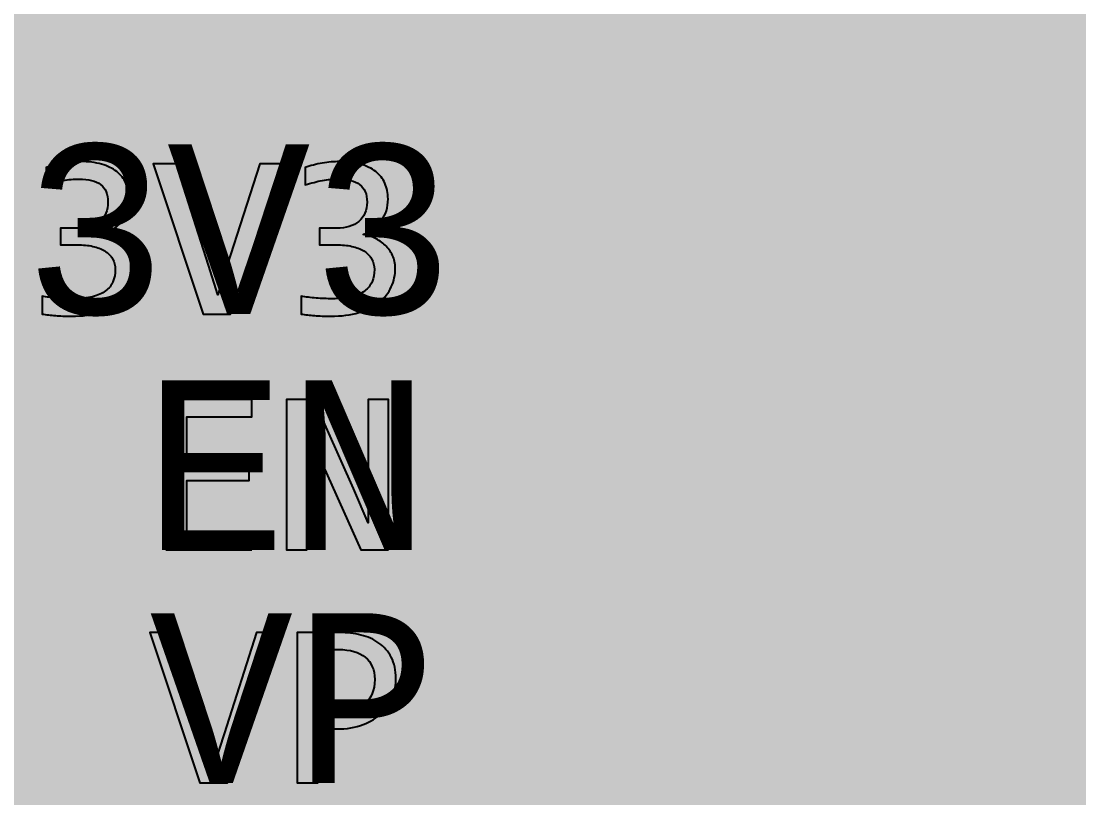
# Model space of a CAD drawing. Extents: x -322 to -166, y -2 to 94.
# Drawn here: x -314.72 to -303.18, y 41.66 to 50.13 of the extents above; entities that cross this region are included whole.
import ezdxf

# ---------------------------------------------------------------- set-up
doc = ezdxf.new("R2010")
doc.units = 0
doc.header["$MEASUREMENT"] = 0
doc.layers.add('MASK', color=7, linetype='CONTINUOUS')
doc.styles.add('0', font='consola.ttf', dxfattribs={"height": 1})

msp = doc.modelspace()

# ---------------------------------------------------------------- hatches: boundary and pattern name
at = {"layer": 'MASK'}
h = msp.add_hatch(color=18, dxfattribs=at)
edge = h.paths.add_edge_path()
edge.add_spline(control_points=[(-279.9318, -1.4633), (-279.9318, -1.4633), (-250.5297, -1.4633), (-250.5297, -1.4633), (-249.7335, -1.4628), (-248.9702, -1.146), (-248.4076, -0.5827), (-247.845, -0.0194), (-247.5292, 0.7405), (-247.5297, 1.5367), (-247.5297, 1.5367), (-247.5297, 90.5367), (-247.5297, 90.5367), (-247.5302, 91.3329), (-247.847, 92.0962), (-248.4103, 92.6588), (-248.9736, 93.2214), (-249.7335, 93.5372), (-250.5297, 93.5367), (-250.5297, 93.5367), (-318.7297, 93.5367), (-318.7297, 93.5367), (-319.5259, 93.5362), (-320.2892, 93.2194), (-320.8518, 92.6561), (-321.4144, 92.0928), (-321.7302, 91.3329), (-321.7297, 90.5367), (-321.7297, 90.5367), (-321.7297, 1.5367), (-321.7297, 1.5367), (-321.7292, 0.7405), (-321.4124, -0.0228), (-320.8491, -0.5854), (-320.2858, -1.148), (-319.5259, -1.4638), (-318.7297, -1.4633), (-318.7297, -1.4633), (-279.9318, -1.4633), (-279.9318, -1.4633)], knot_values=[0, 0, 0, 0, 0.0769231, 0.0769231, 0.0769231, 0.1538462, 0.1538462, 0.1538462, 0.2307692, 0.2307692, 0.2307692, 0.3076923, 0.3076923, 0.3076923, 0.3846154, 0.3846154, 0.3846154, 0.4615385, 0.4615385, 0.4615385, 0.5384615, 0.5384615, 0.5384615, 0.6153846, 0.6153846, 0.6153846, 0.6923077, 0.6923077, 0.6923077, 0.7692308, 0.7692308, 0.7692308, 0.8461538, 0.8461538, 0.8461538, 0.9230769, 0.9230769, 0.9230769, 1, 1, 1, 1], degree=3, periodic=1)
h = msp.add_hatch(color=18, dxfattribs=at)
edge = h.paths.add_edge_path()
edge.add_spline(control_points=[(-313.4607, 47.4313), (-313.4607, 47.3594), (-313.4752, 47.2917), (-313.5048, 47.2288), (-313.5339, 47.1654), (-313.5776, 47.1102), (-313.6363, 47.0626), (-313.6949, 47.0155), (-313.7686, 46.9783), (-313.8572, 46.9509), (-313.9459, 46.9239), (-314.0491, 46.9102), (-314.1673, 46.9102), (-314.2324, 46.9102), (-314.291, 46.9123), (-314.3428, 46.9166), (-314.3947, 46.9209), (-314.4431, 46.9264), (-314.4884, 46.9333), (-314.4884, 46.9333), (-314.4884, 47.1286), (-314.4884, 47.1286), (-314.4366, 47.1196), (-314.3818, 47.1127), (-314.324, 47.1076), (-314.2666, 47.1029), (-314.2075, 47.1003), (-314.1471, 47.1003), (-314.0654, 47.1003), (-313.9951, 47.1076), (-313.9373, 47.1222), (-313.8791, 47.1367), (-313.8315, 47.1581), (-313.7947, 47.1855), (-313.7579, 47.2134), (-313.7313, 47.2468), (-313.7146, 47.2862), (-313.6979, 47.3251), (-313.6894, 47.3697), (-313.6894, 47.4189), (-313.6894, 47.4643), (-313.6992, 47.5033), (-313.7193, 47.5367), (-313.7395, 47.5705), (-313.7677, 47.5983), (-313.8041, 47.621), (-313.8405, 47.6437), (-313.8842, 47.6604), (-313.9347, 47.6716), (-313.9853, 47.6831), (-314.0409, 47.6887), (-314.1009, 47.6887), (-314.1009, 47.6887), (-314.288, 47.6887), (-314.288, 47.6887), (-314.288, 47.6887), (-314.288, 47.8686), (-314.288, 47.8686), (-314.288, 47.8686), (-314.0983, 47.8686), (-314.0983, 47.8686), (-314.0487, 47.8686), (-314.0037, 47.875), (-313.963, 47.8878), (-313.9223, 47.9011), (-313.8876, 47.9195), (-313.8589, 47.9435), (-313.8298, 47.9679), (-313.8076, 47.9979), (-313.7921, 48.033), (-313.7767, 48.0685), (-313.769, 48.1088), (-313.769, 48.1538), (-313.769, 48.2416), (-313.796, 48.3054), (-313.8495, 48.3456), (-313.9031, 48.3854), (-313.9818, 48.4056), (-314.0855, 48.4056), (-314.1407, 48.4056), (-314.1977, 48.4004), (-314.2563, 48.3897), (-314.315, 48.379), (-314.378, 48.3627), (-314.4448, 48.3413), (-314.4448, 48.3413), (-314.4448, 48.5315), (-314.4448, 48.5315), (-314.4165, 48.5417), (-314.3861, 48.5507), (-314.354, 48.5584), (-314.3214, 48.5666), (-314.2893, 48.5734), (-314.2572, 48.5786), (-314.2251, 48.5841), (-314.193, 48.5884), (-314.1613, 48.5914), (-314.1296, 48.5944), (-314.0988, 48.5957), (-314.0696, 48.5957), (-313.9827, 48.5957), (-313.9061, 48.5863), (-313.8401, 48.5674), (-313.7742, 48.5486), (-313.7189, 48.5216), (-313.6744, 48.4865), (-313.6303, 48.4514), (-313.5969, 48.409), (-313.5742, 48.3589), (-313.5515, 48.3084), (-313.5403, 48.2523), (-313.5403, 48.1893), (-313.5403, 48.096), (-313.5643, 48.0172), (-313.6123, 47.9538), (-313.6607, 47.89), (-313.7262, 47.8394), (-313.8101, 47.8018), (-313.7673, 47.7953), (-313.7253, 47.7816), (-313.6838, 47.7619), (-313.6423, 47.7418), (-313.605, 47.7157), (-313.572, 47.6844), (-313.5386, 47.6532), (-313.5121, 47.6159), (-313.4915, 47.5735), (-313.471, 47.5307), (-313.4607, 47.4832), (-313.4607, 47.4313)], knot_values=[0, 0, 0, 0, 0.0232558, 0.0232558, 0.0232558, 0.0465116, 0.0465116, 0.0465116, 0.0697674, 0.0697674, 0.0697674, 0.0930233, 0.0930233, 0.0930233, 0.1162791, 0.1162791, 0.1162791, 0.1395349, 0.1395349, 0.1395349, 0.1627907, 0.1627907, 0.1627907, 0.1860465, 0.1860465, 0.1860465, 0.2093023, 0.2093023, 0.2093023, 0.2325581, 0.2325581, 0.2325581, 0.255814, 0.255814, 0.255814, 0.2790698, 0.2790698, 0.2790698, 0.3023256, 0.3023256, 0.3023256, 0.3255814, 0.3255814, 0.3255814, 0.3488372, 0.3488372, 0.3488372, 0.372093, 0.372093, 0.372093, 0.3953488, 0.3953488, 0.3953488, 0.4186047, 0.4186047, 0.4186047, 0.4418605, 0.4418605, 0.4418605, 0.4651163, 0.4651163, 0.4651163, 0.4883721, 0.4883721, 0.4883721, 0.5116279, 0.5116279, 0.5116279, 0.5348837, 0.5348837, 0.5348837, 0.5581395, 0.5581395, 0.5581395, 0.5813953, 0.5813953, 0.5813953, 0.6046512, 0.6046512, 0.6046512, 0.627907, 0.627907, 0.627907, 0.6511628, 0.6511628, 0.6511628, 0.6744186, 0.6744186, 0.6744186, 0.6976744, 0.6976744, 0.6976744, 0.7209302, 0.7209302, 0.7209302, 0.744186, 0.744186, 0.744186, 0.7674419, 0.7674419, 0.7674419, 0.7906977, 0.7906977, 0.7906977, 0.8139535, 0.8139535, 0.8139535, 0.8372093, 0.8372093, 0.8372093, 0.8604651, 0.8604651, 0.8604651, 0.8837209, 0.8837209, 0.8837209, 0.9069767, 0.9069767, 0.9069767, 0.9302326, 0.9302326, 0.9302326, 0.9534884, 0.9534884, 0.9534884, 0.9767442, 0.9767442, 0.9767442, 1, 1, 1, 1], degree=3, periodic=1)
h = msp.add_hatch(color=18, dxfattribs=at)
edge = h.paths.add_edge_path()
edge.add_spline(control_points=[(-311.8746, 48.5726), (-311.8746, 48.5726), (-312.4317, 46.9333), (-312.4317, 46.9333), (-312.4317, 46.9333), (-312.7327, 46.9333), (-312.7327, 46.9333), (-312.7327, 46.9333), (-313.2774, 48.5726), (-313.2774, 48.5726), (-313.2774, 48.5726), (-313.0252, 48.5726), (-313.0252, 48.5726), (-313.0252, 48.5726), (-312.6711, 47.4677), (-312.6711, 47.4677), (-312.6711, 47.4677), (-312.5709, 47.144), (-312.5709, 47.144), (-312.5709, 47.144), (-312.4681, 47.4677), (-312.4681, 47.4677), (-312.4681, 47.4677), (-312.1131, 48.5726), (-312.1131, 48.5726), (-312.1131, 48.5726), (-311.8746, 48.5726), (-311.8746, 48.5726)], knot_values=[0, 0, 0, 0, 0.1111111, 0.1111111, 0.1111111, 0.2222222, 0.2222222, 0.2222222, 0.3333333, 0.3333333, 0.3333333, 0.4444444, 0.4444444, 0.4444444, 0.5555556, 0.5555556, 0.5555556, 0.6666667, 0.6666667, 0.6666667, 0.7777778, 0.7777778, 0.7777778, 0.8888889, 0.8888889, 0.8888889, 1, 1, 1, 1], degree=3, periodic=1)
h = msp.add_hatch(color=18, dxfattribs=at)
edge = h.paths.add_edge_path()
edge.add_spline(control_points=[(-310.6353, 47.4313), (-310.6353, 47.3594), (-310.6498, 47.2917), (-310.6794, 47.2288), (-310.7085, 47.1654), (-310.7522, 47.1102), (-310.8109, 47.0626), (-310.8695, 47.0155), (-310.9432, 46.9783), (-311.0318, 46.9509), (-311.1205, 46.9239), (-311.2237, 46.9102), (-311.3419, 46.9102), (-311.407, 46.9102), (-311.4656, 46.9123), (-311.5174, 46.9166), (-311.5693, 46.9209), (-311.6177, 46.9264), (-311.663, 46.9333), (-311.663, 46.9333), (-311.663, 47.1286), (-311.663, 47.1286), (-311.6112, 47.1196), (-311.5564, 47.1127), (-311.4986, 47.1076), (-311.4412, 47.1029), (-311.3821, 47.1003), (-311.3217, 47.1003), (-311.24, 47.1003), (-311.1697, 47.1076), (-311.1119, 47.1222), (-311.0537, 47.1367), (-311.0061, 47.1581), (-310.9693, 47.1855), (-310.9325, 47.2134), (-310.9059, 47.2468), (-310.8892, 47.2862), (-310.8725, 47.3251), (-310.864, 47.3697), (-310.864, 47.4189), (-310.864, 47.4643), (-310.8738, 47.5033), (-310.8939, 47.5367), (-310.9141, 47.5705), (-310.9423, 47.5983), (-310.9787, 47.621), (-311.0151, 47.6437), (-311.0588, 47.6604), (-311.1093, 47.6716), (-311.1599, 47.6831), (-311.2155, 47.6887), (-311.2755, 47.6887), (-311.2755, 47.6887), (-311.4626, 47.6887), (-311.4626, 47.6887), (-311.4626, 47.6887), (-311.4626, 47.8686), (-311.4626, 47.8686), (-311.4626, 47.8686), (-311.2729, 47.8686), (-311.2729, 47.8686), (-311.2233, 47.8686), (-311.1783, 47.875), (-311.1376, 47.8878), (-311.0969, 47.9011), (-311.0622, 47.9195), (-311.0335, 47.9435), (-311.0044, 47.9679), (-310.9822, 47.9979), (-310.9667, 48.033), (-310.9513, 48.0685), (-310.9436, 48.1088), (-310.9436, 48.1538), (-310.9436, 48.2416), (-310.9706, 48.3054), (-311.0241, 48.3456), (-311.0777, 48.3854), (-311.1564, 48.4056), (-311.2601, 48.4056), (-311.3153, 48.4056), (-311.3723, 48.4004), (-311.4309, 48.3897), (-311.4896, 48.379), (-311.5526, 48.3627), (-311.6194, 48.3413), (-311.6194, 48.3413), (-311.6194, 48.5315), (-311.6194, 48.5315), (-311.5911, 48.5417), (-311.5607, 48.5507), (-311.5286, 48.5584), (-311.496, 48.5666), (-311.4639, 48.5734), (-311.4318, 48.5786), (-311.3997, 48.5841), (-311.3676, 48.5884), (-311.3359, 48.5914), (-311.3042, 48.5944), (-311.2734, 48.5957), (-311.2442, 48.5957), (-311.1573, 48.5957), (-311.0807, 48.5863), (-311.0147, 48.5674), (-310.9488, 48.5486), (-310.8935, 48.5216), (-310.849, 48.4865), (-310.8049, 48.4514), (-310.7715, 48.409), (-310.7488, 48.3589), (-310.7261, 48.3084), (-310.7149, 48.2523), (-310.7149, 48.1893), (-310.7149, 48.096), (-310.7389, 48.0172), (-310.7869, 47.9538), (-310.8353, 47.89), (-310.9008, 47.8394), (-310.9847, 47.8018), (-310.9419, 47.7953), (-310.8999, 47.7816), (-310.8584, 47.7619), (-310.8169, 47.7418), (-310.7796, 47.7157), (-310.7466, 47.6844), (-310.7132, 47.6532), (-310.6867, 47.6159), (-310.6661, 47.5735), (-310.6456, 47.5307), (-310.6353, 47.4832), (-310.6353, 47.4313)], knot_values=[0, 0, 0, 0, 0.0232558, 0.0232558, 0.0232558, 0.0465116, 0.0465116, 0.0465116, 0.0697674, 0.0697674, 0.0697674, 0.0930233, 0.0930233, 0.0930233, 0.1162791, 0.1162791, 0.1162791, 0.1395349, 0.1395349, 0.1395349, 0.1627907, 0.1627907, 0.1627907, 0.1860465, 0.1860465, 0.1860465, 0.2093023, 0.2093023, 0.2093023, 0.2325581, 0.2325581, 0.2325581, 0.255814, 0.255814, 0.255814, 0.2790698, 0.2790698, 0.2790698, 0.3023256, 0.3023256, 0.3023256, 0.3255814, 0.3255814, 0.3255814, 0.3488372, 0.3488372, 0.3488372, 0.372093, 0.372093, 0.372093, 0.3953488, 0.3953488, 0.3953488, 0.4186047, 0.4186047, 0.4186047, 0.4418605, 0.4418605, 0.4418605, 0.4651163, 0.4651163, 0.4651163, 0.4883721, 0.4883721, 0.4883721, 0.5116279, 0.5116279, 0.5116279, 0.5348837, 0.5348837, 0.5348837, 0.5581395, 0.5581395, 0.5581395, 0.5813953, 0.5813953, 0.5813953, 0.6046512, 0.6046512, 0.6046512, 0.627907, 0.627907, 0.627907, 0.6511628, 0.6511628, 0.6511628, 0.6744186, 0.6744186, 0.6744186, 0.6976744, 0.6976744, 0.6976744, 0.7209302, 0.7209302, 0.7209302, 0.744186, 0.744186, 0.744186, 0.7674419, 0.7674419, 0.7674419, 0.7906977, 0.7906977, 0.7906977, 0.8139535, 0.8139535, 0.8139535, 0.8372093, 0.8372093, 0.8372093, 0.8604651, 0.8604651, 0.8604651, 0.8837209, 0.8837209, 0.8837209, 0.9069767, 0.9069767, 0.9069767, 0.9302326, 0.9302326, 0.9302326, 0.9534884, 0.9534884, 0.9534884, 0.9767442, 0.9767442, 0.9767442, 1, 1, 1, 1], degree=3, periodic=1)
h = msp.add_hatch(color=18, dxfattribs=at)
edge = h.paths.add_edge_path()
edge.add_spline(control_points=[(-312.2011, 44.3618), (-312.2011, 44.3618), (-313.1338, 44.3618), (-313.1338, 44.3618), (-313.1338, 44.3618), (-313.1338, 46.0011), (-313.1338, 46.0011), (-313.1338, 46.0011), (-312.2011, 46.0011), (-312.2011, 46.0011), (-312.2011, 46.0011), (-312.2011, 45.8135), (-312.2011, 45.8135), (-312.2011, 45.8135), (-312.9103, 45.8135), (-312.9103, 45.8135), (-312.9103, 45.8135), (-312.9103, 45.3048), (-312.9103, 45.3048), (-312.9103, 45.3048), (-312.2285, 45.3048), (-312.2285, 45.3048), (-312.2285, 45.3048), (-312.2285, 45.1172), (-312.2285, 45.1172), (-312.2285, 45.1172), (-312.9103, 45.1172), (-312.9103, 45.1172), (-312.9103, 45.1172), (-312.9103, 44.5519), (-312.9103, 44.5519), (-312.9103, 44.5519), (-312.2011, 44.5519), (-312.2011, 44.5519), (-312.2011, 44.5519), (-312.2011, 44.3618), (-312.2011, 44.3618)], knot_values=[0, 0, 0, 0, 0.0833333, 0.0833333, 0.0833333, 0.1666667, 0.1666667, 0.1666667, 0.25, 0.25, 0.25, 0.3333333, 0.3333333, 0.3333333, 0.4166667, 0.4166667, 0.4166667, 0.5, 0.5, 0.5, 0.5833333, 0.5833333, 0.5833333, 0.6666667, 0.6666667, 0.6666667, 0.75, 0.75, 0.75, 0.8333333, 0.8333333, 0.8333333, 0.9166667, 0.9166667, 0.9166667, 1, 1, 1, 1], degree=3, periodic=1)
h = msp.add_hatch(color=18, dxfattribs=at)
edge = h.paths.add_edge_path()
edge.add_spline(control_points=[(-310.7088, 44.3618), (-310.7088, 44.3618), (-311.0115, 44.3618), (-311.0115, 44.3618), (-311.0115, 44.3618), (-311.4684, 45.3844), (-311.4684, 45.3844), (-311.4684, 45.3844), (-311.6003, 45.7133), (-311.6003, 45.7133), (-311.6003, 45.7133), (-311.6003, 44.8864), (-311.6003, 44.8864), (-311.6003, 44.8864), (-311.6003, 44.3618), (-311.6003, 44.3618), (-311.6003, 44.3618), (-311.8239, 44.3618), (-311.8239, 44.3618), (-311.8239, 44.3618), (-311.8239, 46.0011), (-311.8239, 46.0011), (-311.8239, 46.0011), (-311.525, 46.0011), (-311.525, 46.0011), (-311.525, 46.0011), (-311.0895, 45.0324), (-311.0895, 45.0324), (-311.0895, 45.0324), (-310.9323, 44.6573), (-310.9323, 44.6573), (-310.9323, 44.6573), (-310.9323, 45.5356), (-310.9323, 45.5356), (-310.9323, 45.5356), (-310.9323, 46.0011), (-310.9323, 46.0011), (-310.9323, 46.0011), (-310.7088, 46.0011), (-310.7088, 46.0011), (-310.7088, 46.0011), (-310.7088, 44.3618), (-310.7088, 44.3618)], knot_values=[0, 0, 0, 0, 0.0714286, 0.0714286, 0.0714286, 0.1428571, 0.1428571, 0.1428571, 0.2142857, 0.2142857, 0.2142857, 0.2857143, 0.2857143, 0.2857143, 0.3571429, 0.3571429, 0.3571429, 0.4285714, 0.4285714, 0.4285714, 0.5, 0.5, 0.5, 0.5714286, 0.5714286, 0.5714286, 0.6428571, 0.6428571, 0.6428571, 0.7142857, 0.7142857, 0.7142857, 0.7857143, 0.7857143, 0.7857143, 0.8571429, 0.8571429, 0.8571429, 0.9285714, 0.9285714, 0.9285714, 1, 1, 1, 1], degree=3, periodic=1)
h = msp.add_hatch(color=18, dxfattribs=at)
edge = h.paths.add_edge_path()
edge.add_spline(control_points=[(-311.9094, 43.4611), (-311.9094, 43.4611), (-312.4665, 41.8218), (-312.4665, 41.8218), (-312.4665, 41.8218), (-312.7675, 41.8218), (-312.7675, 41.8218), (-312.7675, 41.8218), (-313.3122, 43.4611), (-313.3122, 43.4611), (-313.3122, 43.4611), (-313.06, 43.4611), (-313.06, 43.4611), (-313.06, 43.4611), (-312.7059, 42.3562), (-312.7059, 42.3562), (-312.7059, 42.3562), (-312.6057, 42.0325), (-312.6057, 42.0325), (-312.6057, 42.0325), (-312.5029, 42.3562), (-312.5029, 42.3562), (-312.5029, 42.3562), (-312.1479, 43.4611), (-312.1479, 43.4611), (-312.1479, 43.4611), (-311.9094, 43.4611), (-311.9094, 43.4611)], knot_values=[0, 0, 0, 0, 0.1111111, 0.1111111, 0.1111111, 0.2222222, 0.2222222, 0.2222222, 0.3333333, 0.3333333, 0.3333333, 0.4444444, 0.4444444, 0.4444444, 0.5555556, 0.5555556, 0.5555556, 0.6666667, 0.6666667, 0.6666667, 0.7777778, 0.7777778, 0.7777778, 0.8888889, 0.8888889, 0.8888889, 1, 1, 1, 1], degree=3, periodic=1)
h = msp.add_hatch(color=18, dxfattribs=at)
edge = h.paths.add_edge_path()
edge.add_spline(control_points=[(-310.629, 42.9596), (-310.629, 42.8924), (-310.6414, 42.8264), (-310.6667, 42.7605), (-310.6915, 42.695), (-310.7305, 42.6363), (-310.7831, 42.5845), (-310.8358, 42.5327), (-310.9035, 42.4907), (-310.9853, 42.4586), (-311.0671, 42.4265), (-311.1651, 42.4102), (-311.2786, 42.4102), (-311.2786, 42.4102), (-311.482, 42.4102), (-311.482, 42.4102), (-311.482, 42.4102), (-311.482, 41.8218), (-311.482, 41.8218), (-311.482, 41.8218), (-311.7056, 41.8218), (-311.7056, 41.8218), (-311.7056, 41.8218), (-311.7056, 43.4611), (-311.7056, 43.4611), (-311.7056, 43.4611), (-311.2439, 43.4611), (-311.2439, 43.4611), (-311.1626, 43.4611), (-311.085, 43.4521), (-311.0105, 43.4341), (-310.936, 43.4161), (-310.8705, 43.387), (-310.814, 43.3472), (-310.7574, 43.3069), (-310.7125, 43.2551), (-310.6791, 43.1913), (-310.6457, 43.1279), (-310.629, 43.0504), (-310.629, 42.9596)], knot_values=[0, 0, 0, 0, 0.0769231, 0.0769231, 0.0769231, 0.1538462, 0.1538462, 0.1538462, 0.2307692, 0.2307692, 0.2307692, 0.3076923, 0.3076923, 0.3076923, 0.3846154, 0.3846154, 0.3846154, 0.4615385, 0.4615385, 0.4615385, 0.5384615, 0.5384615, 0.5384615, 0.6153846, 0.6153846, 0.6153846, 0.6923077, 0.6923077, 0.6923077, 0.7692308, 0.7692308, 0.7692308, 0.8461538, 0.8461538, 0.8461538, 0.9230769, 0.9230769, 0.9230769, 1, 1, 1, 1], degree=3, periodic=1)
h = msp.add_hatch(color=18, dxfattribs=at)
edge = h.paths.add_edge_path()
edge.add_spline(control_points=[(-310.8602, 42.9493), (-310.8602, 43.0551), (-310.8949, 43.136), (-310.9639, 43.1921), (-311.0328, 43.2482), (-311.1296, 43.2761), (-311.2533, 43.2761), (-311.2533, 43.2761), (-311.482, 43.2761), (-311.482, 43.2761), (-311.482, 43.2761), (-311.482, 42.6003), (-311.482, 42.6003), (-311.482, 42.6003), (-311.2735, 42.6003), (-311.2735, 42.6003), (-311.1411, 42.6003), (-311.0392, 42.629), (-310.9677, 42.6868), (-310.8962, 42.7446), (-310.8602, 42.8324), (-310.8602, 42.9493)], knot_values=[0, 0, 0, 0, 0.1428571, 0.1428571, 0.1428571, 0.2857143, 0.2857143, 0.2857143, 0.4285714, 0.4285714, 0.4285714, 0.5714286, 0.5714286, 0.5714286, 0.7142857, 0.7142857, 0.7142857, 0.8571429, 0.8571429, 0.8571429, 1, 1, 1, 1], degree=3, periodic=1)

# ---------------------------------------------------------------- linework, layer by layer
for points, knots in [([(-279.9318, -1.4633), (-279.9318, -1.4633), (-250.5297, -1.4633), (-250.5297, -1.4633), (-249.7335, -1.4628), (-248.9702, -1.146), (-248.4076, -0.5827), (-247.845, -0.0194), (-247.5292, 0.7405), (-247.5297, 1.5367), (-247.5297, 1.5367), (-247.5297, 90.5367), (-247.5297, 90.5367), (-247.5302, 91.3329), (-247.847, 92.0962), (-248.4103, 92.6588), (-248.9736, 93.2214), (-249.7335, 93.5372), (-250.5297, 93.5367), (-250.5297, 93.5367), (-318.7297, 93.5367), (-318.7297, 93.5367), (-319.5259, 93.5362), (-320.2892, 93.2194), (-320.8518, 92.6561), (-321.4144, 92.0928), (-321.7302, 91.3329), (-321.7297, 90.5367), (-321.7297, 90.5367), (-321.7297, 1.5367), (-321.7297, 1.5367), (-321.7292, 0.7405), (-321.4124, -0.0228), (-320.8491, -0.5854), (-320.2858, -1.148), (-319.5259, -1.4638), (-318.7297, -1.4633), (-318.7297, -1.4633), (-279.9318, -1.4633), (-279.9318, -1.4633)], [0, 0, 0, 0, 0.0769231, 0.0769231, 0.0769231, 0.1538462, 0.1538462, 0.1538462, 0.2307692, 0.2307692, 0.2307692, 0.3076923, 0.3076923, 0.3076923, 0.3846154, 0.3846154, 0.3846154, 0.4615385, 0.4615385, 0.4615385, 0.5384615, 0.5384615, 0.5384615, 0.6153846, 0.6153846, 0.6153846, 0.6923077, 0.6923077, 0.6923077, 0.7692308, 0.7692308, 0.7692308, 0.8461538, 0.8461538, 0.8461538, 0.9230769, 0.9230769, 0.9230769, 1, 1, 1, 1]), ([(-313.4607, 47.4313), (-313.4607, 47.3594), (-313.4752, 47.2917), (-313.5048, 47.2288), (-313.5339, 47.1654), (-313.5776, 47.1102), (-313.6363, 47.0626), (-313.6949, 47.0155), (-313.7686, 46.9783), (-313.8572, 46.9509), (-313.9459, 46.9239), (-314.0491, 46.9102), (-314.1673, 46.9102), (-314.2324, 46.9102), (-314.291, 46.9123), (-314.3428, 46.9166), (-314.3947, 46.9209), (-314.4431, 46.9264), (-314.4884, 46.9333), (-314.4884, 46.9333), (-314.4884, 47.1286), (-314.4884, 47.1286), (-314.4366, 47.1196), (-314.3818, 47.1127), (-314.324, 47.1076), (-314.2666, 47.1029), (-314.2075, 47.1003), (-314.1471, 47.1003), (-314.0654, 47.1003), (-313.9951, 47.1076), (-313.9373, 47.1222), (-313.8791, 47.1367), (-313.8315, 47.1581), (-313.7947, 47.1855), (-313.7579, 47.2134), (-313.7313, 47.2468), (-313.7146, 47.2862), (-313.6979, 47.3251), (-313.6894, 47.3697), (-313.6894, 47.4189), (-313.6894, 47.4643), (-313.6992, 47.5033), (-313.7193, 47.5367), (-313.7395, 47.5705), (-313.7677, 47.5983), (-313.8041, 47.621), (-313.8405, 47.6437), (-313.8842, 47.6604), (-313.9347, 47.6716), (-313.9853, 47.6831), (-314.0409, 47.6887), (-314.1009, 47.6887), (-314.1009, 47.6887), (-314.288, 47.6887), (-314.288, 47.6887), (-314.288, 47.6887), (-314.288, 47.8686), (-314.288, 47.8686), (-314.288, 47.8686), (-314.0983, 47.8686), (-314.0983, 47.8686), (-314.0487, 47.8686), (-314.0037, 47.875), (-313.963, 47.8878), (-313.9223, 47.9011), (-313.8876, 47.9195), (-313.8589, 47.9435), (-313.8298, 47.9679), (-313.8076, 47.9979), (-313.7921, 48.033), (-313.7767, 48.0685), (-313.769, 48.1088), (-313.769, 48.1538), (-313.769, 48.2416), (-313.796, 48.3054), (-313.8495, 48.3456), (-313.9031, 48.3854), (-313.9818, 48.4056), (-314.0855, 48.4056), (-314.1407, 48.4056), (-314.1977, 48.4004), (-314.2563, 48.3897), (-314.315, 48.379), (-314.378, 48.3627), (-314.4448, 48.3413), (-314.4448, 48.3413), (-314.4448, 48.5315), (-314.4448, 48.5315), (-314.4165, 48.5417), (-314.3861, 48.5507), (-314.354, 48.5584), (-314.3214, 48.5666), (-314.2893, 48.5734), (-314.2572, 48.5786), (-314.2251, 48.5841), (-314.193, 48.5884), (-314.1613, 48.5914), (-314.1296, 48.5944), (-314.0988, 48.5957), (-314.0696, 48.5957), (-313.9827, 48.5957), (-313.9061, 48.5863), (-313.8401, 48.5674), (-313.7742, 48.5486), (-313.7189, 48.5216), (-313.6744, 48.4865), (-313.6303, 48.4514), (-313.5969, 48.409), (-313.5742, 48.3589), (-313.5515, 48.3084), (-313.5403, 48.2523), (-313.5403, 48.1893), (-313.5403, 48.096), (-313.5643, 48.0172), (-313.6123, 47.9538), (-313.6607, 47.89), (-313.7262, 47.8394), (-313.8101, 47.8018), (-313.7673, 47.7953), (-313.7253, 47.7816), (-313.6838, 47.7619), (-313.6423, 47.7418), (-313.605, 47.7157), (-313.572, 47.6844), (-313.5386, 47.6532), (-313.5121, 47.6159), (-313.4915, 47.5735), (-313.471, 47.5307), (-313.4607, 47.4832), (-313.4607, 47.4313)], [0, 0, 0, 0, 0.0232558, 0.0232558, 0.0232558, 0.0465116, 0.0465116, 0.0465116, 0.0697674, 0.0697674, 0.0697674, 0.0930233, 0.0930233, 0.0930233, 0.1162791, 0.1162791, 0.1162791, 0.1395349, 0.1395349, 0.1395349, 0.1627907, 0.1627907, 0.1627907, 0.1860465, 0.1860465, 0.1860465, 0.2093023, 0.2093023, 0.2093023, 0.2325581, 0.2325581, 0.2325581, 0.255814, 0.255814, 0.255814, 0.2790698, 0.2790698, 0.2790698, 0.3023256, 0.3023256, 0.3023256, 0.3255814, 0.3255814, 0.3255814, 0.3488372, 0.3488372, 0.3488372, 0.372093, 0.372093, 0.372093, 0.3953488, 0.3953488, 0.3953488, 0.4186047, 0.4186047, 0.4186047, 0.4418605, 0.4418605, 0.4418605, 0.4651163, 0.4651163, 0.4651163, 0.4883721, 0.4883721, 0.4883721, 0.5116279, 0.5116279, 0.5116279, 0.5348837, 0.5348837, 0.5348837, 0.5581395, 0.5581395, 0.5581395, 0.5813953, 0.5813953, 0.5813953, 0.6046512, 0.6046512, 0.6046512, 0.627907, 0.627907, 0.627907, 0.6511628, 0.6511628, 0.6511628, 0.6744186, 0.6744186, 0.6744186, 0.6976744, 0.6976744, 0.6976744, 0.7209302, 0.7209302, 0.7209302, 0.744186, 0.744186, 0.744186, 0.7674419, 0.7674419, 0.7674419, 0.7906977, 0.7906977, 0.7906977, 0.8139535, 0.8139535, 0.8139535, 0.8372093, 0.8372093, 0.8372093, 0.8604651, 0.8604651, 0.8604651, 0.8837209, 0.8837209, 0.8837209, 0.9069767, 0.9069767, 0.9069767, 0.9302326, 0.9302326, 0.9302326, 0.9534884, 0.9534884, 0.9534884, 0.9767442, 0.9767442, 0.9767442, 1, 1, 1, 1]), ([(-311.8746, 48.5726), (-311.8746, 48.5726), (-312.4317, 46.9333), (-312.4317, 46.9333), (-312.4317, 46.9333), (-312.7327, 46.9333), (-312.7327, 46.9333), (-312.7327, 46.9333), (-313.2774, 48.5726), (-313.2774, 48.5726), (-313.2774, 48.5726), (-313.0252, 48.5726), (-313.0252, 48.5726), (-313.0252, 48.5726), (-312.6711, 47.4677), (-312.6711, 47.4677), (-312.6711, 47.4677), (-312.5709, 47.144), (-312.5709, 47.144), (-312.5709, 47.144), (-312.4681, 47.4677), (-312.4681, 47.4677), (-312.4681, 47.4677), (-312.1131, 48.5726), (-312.1131, 48.5726), (-312.1131, 48.5726), (-311.8746, 48.5726), (-311.8746, 48.5726)], [0, 0, 0, 0, 0.1111111, 0.1111111, 0.1111111, 0.2222222, 0.2222222, 0.2222222, 0.3333333, 0.3333333, 0.3333333, 0.4444444, 0.4444444, 0.4444444, 0.5555556, 0.5555556, 0.5555556, 0.6666667, 0.6666667, 0.6666667, 0.7777778, 0.7777778, 0.7777778, 0.8888889, 0.8888889, 0.8888889, 1, 1, 1, 1]), ([(-310.6353, 47.4313), (-310.6353, 47.3594), (-310.6498, 47.2917), (-310.6794, 47.2288), (-310.7085, 47.1654), (-310.7522, 47.1102), (-310.8109, 47.0626), (-310.8695, 47.0155), (-310.9432, 46.9783), (-311.0318, 46.9509), (-311.1205, 46.9239), (-311.2237, 46.9102), (-311.3419, 46.9102), (-311.407, 46.9102), (-311.4656, 46.9123), (-311.5174, 46.9166), (-311.5693, 46.9209), (-311.6177, 46.9264), (-311.663, 46.9333), (-311.663, 46.9333), (-311.663, 47.1286), (-311.663, 47.1286), (-311.6112, 47.1196), (-311.5564, 47.1127), (-311.4986, 47.1076), (-311.4412, 47.1029), (-311.3821, 47.1003), (-311.3217, 47.1003), (-311.24, 47.1003), (-311.1697, 47.1076), (-311.1119, 47.1222), (-311.0537, 47.1367), (-311.0061, 47.1581), (-310.9693, 47.1855), (-310.9325, 47.2134), (-310.9059, 47.2468), (-310.8892, 47.2862), (-310.8725, 47.3251), (-310.864, 47.3697), (-310.864, 47.4189), (-310.864, 47.4643), (-310.8738, 47.5033), (-310.8939, 47.5367), (-310.9141, 47.5705), (-310.9423, 47.5983), (-310.9787, 47.621), (-311.0151, 47.6437), (-311.0588, 47.6604), (-311.1093, 47.6716), (-311.1599, 47.6831), (-311.2155, 47.6887), (-311.2755, 47.6887), (-311.2755, 47.6887), (-311.4626, 47.6887), (-311.4626, 47.6887), (-311.4626, 47.6887), (-311.4626, 47.8686), (-311.4626, 47.8686), (-311.4626, 47.8686), (-311.2729, 47.8686), (-311.2729, 47.8686), (-311.2233, 47.8686), (-311.1783, 47.875), (-311.1376, 47.8878), (-311.0969, 47.9011), (-311.0622, 47.9195), (-311.0335, 47.9435), (-311.0044, 47.9679), (-310.9822, 47.9979), (-310.9667, 48.033), (-310.9513, 48.0685), (-310.9436, 48.1088), (-310.9436, 48.1538), (-310.9436, 48.2416), (-310.9706, 48.3054), (-311.0241, 48.3456), (-311.0777, 48.3854), (-311.1564, 48.4056), (-311.2601, 48.4056), (-311.3153, 48.4056), (-311.3723, 48.4004), (-311.4309, 48.3897), (-311.4896, 48.379), (-311.5526, 48.3627), (-311.6194, 48.3413), (-311.6194, 48.3413), (-311.6194, 48.5315), (-311.6194, 48.5315), (-311.5911, 48.5417), (-311.5607, 48.5507), (-311.5286, 48.5584), (-311.496, 48.5666), (-311.4639, 48.5734), (-311.4318, 48.5786), (-311.3997, 48.5841), (-311.3676, 48.5884), (-311.3359, 48.5914), (-311.3042, 48.5944), (-311.2734, 48.5957), (-311.2442, 48.5957), (-311.1573, 48.5957), (-311.0807, 48.5863), (-311.0147, 48.5674), (-310.9488, 48.5486), (-310.8935, 48.5216), (-310.849, 48.4865), (-310.8049, 48.4514), (-310.7715, 48.409), (-310.7488, 48.3589), (-310.7261, 48.3084), (-310.7149, 48.2523), (-310.7149, 48.1893), (-310.7149, 48.096), (-310.7389, 48.0172), (-310.7869, 47.9538), (-310.8353, 47.89), (-310.9008, 47.8394), (-310.9847, 47.8018), (-310.9419, 47.7953), (-310.8999, 47.7816), (-310.8584, 47.7619), (-310.8169, 47.7418), (-310.7796, 47.7157), (-310.7466, 47.6844), (-310.7132, 47.6532), (-310.6867, 47.6159), (-310.6661, 47.5735), (-310.6456, 47.5307), (-310.6353, 47.4832), (-310.6353, 47.4313)], [0, 0, 0, 0, 0.0232558, 0.0232558, 0.0232558, 0.0465116, 0.0465116, 0.0465116, 0.0697674, 0.0697674, 0.0697674, 0.0930233, 0.0930233, 0.0930233, 0.1162791, 0.1162791, 0.1162791, 0.1395349, 0.1395349, 0.1395349, 0.1627907, 0.1627907, 0.1627907, 0.1860465, 0.1860465, 0.1860465, 0.2093023, 0.2093023, 0.2093023, 0.2325581, 0.2325581, 0.2325581, 0.255814, 0.255814, 0.255814, 0.2790698, 0.2790698, 0.2790698, 0.3023256, 0.3023256, 0.3023256, 0.3255814, 0.3255814, 0.3255814, 0.3488372, 0.3488372, 0.3488372, 0.372093, 0.372093, 0.372093, 0.3953488, 0.3953488, 0.3953488, 0.4186047, 0.4186047, 0.4186047, 0.4418605, 0.4418605, 0.4418605, 0.4651163, 0.4651163, 0.4651163, 0.4883721, 0.4883721, 0.4883721, 0.5116279, 0.5116279, 0.5116279, 0.5348837, 0.5348837, 0.5348837, 0.5581395, 0.5581395, 0.5581395, 0.5813953, 0.5813953, 0.5813953, 0.6046512, 0.6046512, 0.6046512, 0.627907, 0.627907, 0.627907, 0.6511628, 0.6511628, 0.6511628, 0.6744186, 0.6744186, 0.6744186, 0.6976744, 0.6976744, 0.6976744, 0.7209302, 0.7209302, 0.7209302, 0.744186, 0.744186, 0.744186, 0.7674419, 0.7674419, 0.7674419, 0.7906977, 0.7906977, 0.7906977, 0.8139535, 0.8139535, 0.8139535, 0.8372093, 0.8372093, 0.8372093, 0.8604651, 0.8604651, 0.8604651, 0.8837209, 0.8837209, 0.8837209, 0.9069767, 0.9069767, 0.9069767, 0.9302326, 0.9302326, 0.9302326, 0.9534884, 0.9534884, 0.9534884, 0.9767442, 0.9767442, 0.9767442, 1, 1, 1, 1]), ([(-312.2011, 44.3618), (-312.2011, 44.3618), (-313.1338, 44.3618), (-313.1338, 44.3618), (-313.1338, 44.3618), (-313.1338, 46.0011), (-313.1338, 46.0011), (-313.1338, 46.0011), (-312.2011, 46.0011), (-312.2011, 46.0011), (-312.2011, 46.0011), (-312.2011, 45.8135), (-312.2011, 45.8135), (-312.2011, 45.8135), (-312.9103, 45.8135), (-312.9103, 45.8135), (-312.9103, 45.8135), (-312.9103, 45.3048), (-312.9103, 45.3048), (-312.9103, 45.3048), (-312.2285, 45.3048), (-312.2285, 45.3048), (-312.2285, 45.3048), (-312.2285, 45.1172), (-312.2285, 45.1172), (-312.2285, 45.1172), (-312.9103, 45.1172), (-312.9103, 45.1172), (-312.9103, 45.1172), (-312.9103, 44.5519), (-312.9103, 44.5519), (-312.9103, 44.5519), (-312.2011, 44.5519), (-312.2011, 44.5519), (-312.2011, 44.5519), (-312.2011, 44.3618), (-312.2011, 44.3618)], [0, 0, 0, 0, 0.0833333, 0.0833333, 0.0833333, 0.1666667, 0.1666667, 0.1666667, 0.25, 0.25, 0.25, 0.3333333, 0.3333333, 0.3333333, 0.4166667, 0.4166667, 0.4166667, 0.5, 0.5, 0.5, 0.5833333, 0.5833333, 0.5833333, 0.6666667, 0.6666667, 0.6666667, 0.75, 0.75, 0.75, 0.8333333, 0.8333333, 0.8333333, 0.9166667, 0.9166667, 0.9166667, 1, 1, 1, 1]), ([(-310.7088, 44.3618), (-310.7088, 44.3618), (-311.0115, 44.3618), (-311.0115, 44.3618), (-311.0115, 44.3618), (-311.4684, 45.3844), (-311.4684, 45.3844), (-311.4684, 45.3844), (-311.6003, 45.7133), (-311.6003, 45.7133), (-311.6003, 45.7133), (-311.6003, 44.8864), (-311.6003, 44.8864), (-311.6003, 44.8864), (-311.6003, 44.3618), (-311.6003, 44.3618), (-311.6003, 44.3618), (-311.8239, 44.3618), (-311.8239, 44.3618), (-311.8239, 44.3618), (-311.8239, 46.0011), (-311.8239, 46.0011), (-311.8239, 46.0011), (-311.525, 46.0011), (-311.525, 46.0011), (-311.525, 46.0011), (-311.0895, 45.0324), (-311.0895, 45.0324), (-311.0895, 45.0324), (-310.9323, 44.6573), (-310.9323, 44.6573), (-310.9323, 44.6573), (-310.9323, 45.5356), (-310.9323, 45.5356), (-310.9323, 45.5356), (-310.9323, 46.0011), (-310.9323, 46.0011), (-310.9323, 46.0011), (-310.7088, 46.0011), (-310.7088, 46.0011), (-310.7088, 46.0011), (-310.7088, 44.3618), (-310.7088, 44.3618)], [0, 0, 0, 0, 0.0714286, 0.0714286, 0.0714286, 0.1428571, 0.1428571, 0.1428571, 0.2142857, 0.2142857, 0.2142857, 0.2857143, 0.2857143, 0.2857143, 0.3571429, 0.3571429, 0.3571429, 0.4285714, 0.4285714, 0.4285714, 0.5, 0.5, 0.5, 0.5714286, 0.5714286, 0.5714286, 0.6428571, 0.6428571, 0.6428571, 0.7142857, 0.7142857, 0.7142857, 0.7857143, 0.7857143, 0.7857143, 0.8571429, 0.8571429, 0.8571429, 0.9285714, 0.9285714, 0.9285714, 1, 1, 1, 1]), ([(-311.9094, 43.4611), (-311.9094, 43.4611), (-312.4665, 41.8218), (-312.4665, 41.8218), (-312.4665, 41.8218), (-312.7675, 41.8218), (-312.7675, 41.8218), (-312.7675, 41.8218), (-313.3122, 43.4611), (-313.3122, 43.4611), (-313.3122, 43.4611), (-313.06, 43.4611), (-313.06, 43.4611), (-313.06, 43.4611), (-312.7059, 42.3562), (-312.7059, 42.3562), (-312.7059, 42.3562), (-312.6057, 42.0325), (-312.6057, 42.0325), (-312.6057, 42.0325), (-312.5029, 42.3562), (-312.5029, 42.3562), (-312.5029, 42.3562), (-312.1479, 43.4611), (-312.1479, 43.4611), (-312.1479, 43.4611), (-311.9094, 43.4611), (-311.9094, 43.4611)], [0, 0, 0, 0, 0.1111111, 0.1111111, 0.1111111, 0.2222222, 0.2222222, 0.2222222, 0.3333333, 0.3333333, 0.3333333, 0.4444444, 0.4444444, 0.4444444, 0.5555556, 0.5555556, 0.5555556, 0.6666667, 0.6666667, 0.6666667, 0.7777778, 0.7777778, 0.7777778, 0.8888889, 0.8888889, 0.8888889, 1, 1, 1, 1]), ([(-310.629, 42.9596), (-310.629, 42.8924), (-310.6414, 42.8264), (-310.6667, 42.7605), (-310.6915, 42.695), (-310.7305, 42.6363), (-310.7831, 42.5845), (-310.8358, 42.5327), (-310.9035, 42.4907), (-310.9853, 42.4586), (-311.0671, 42.4265), (-311.1651, 42.4102), (-311.2786, 42.4102), (-311.2786, 42.4102), (-311.482, 42.4102), (-311.482, 42.4102), (-311.482, 42.4102), (-311.482, 41.8218), (-311.482, 41.8218), (-311.482, 41.8218), (-311.7056, 41.8218), (-311.7056, 41.8218), (-311.7056, 41.8218), (-311.7056, 43.4611), (-311.7056, 43.4611), (-311.7056, 43.4611), (-311.2439, 43.4611), (-311.2439, 43.4611), (-311.1626, 43.4611), (-311.085, 43.4521), (-311.0105, 43.4341), (-310.936, 43.4161), (-310.8705, 43.387), (-310.814, 43.3472), (-310.7574, 43.3069), (-310.7125, 43.2551), (-310.6791, 43.1913), (-310.6457, 43.1279), (-310.629, 43.0504), (-310.629, 42.9596)], [0, 0, 0, 0, 0.0769231, 0.0769231, 0.0769231, 0.1538462, 0.1538462, 0.1538462, 0.2307692, 0.2307692, 0.2307692, 0.3076923, 0.3076923, 0.3076923, 0.3846154, 0.3846154, 0.3846154, 0.4615385, 0.4615385, 0.4615385, 0.5384615, 0.5384615, 0.5384615, 0.6153846, 0.6153846, 0.6153846, 0.6923077, 0.6923077, 0.6923077, 0.7692308, 0.7692308, 0.7692308, 0.8461538, 0.8461538, 0.8461538, 0.9230769, 0.9230769, 0.9230769, 1, 1, 1, 1]), ([(-310.8602, 42.9493), (-310.8602, 43.0551), (-310.8949, 43.136), (-310.9639, 43.1921), (-311.0328, 43.2482), (-311.1296, 43.2761), (-311.2533, 43.2761), (-311.2533, 43.2761), (-311.482, 43.2761), (-311.482, 43.2761), (-311.482, 43.2761), (-311.482, 42.6003), (-311.482, 42.6003), (-311.482, 42.6003), (-311.2735, 42.6003), (-311.2735, 42.6003), (-311.1411, 42.6003), (-311.0392, 42.629), (-310.9677, 42.6868), (-310.8962, 42.7446), (-310.8602, 42.8324), (-310.8602, 42.9493)], [0, 0, 0, 0, 0.1428571, 0.1428571, 0.1428571, 0.2857143, 0.2857143, 0.2857143, 0.4285714, 0.4285714, 0.4285714, 0.5714286, 0.5714286, 0.5714286, 0.7142857, 0.7142857, 0.7142857, 0.8571429, 0.8571429, 0.8571429, 1, 1, 1, 1])]:
    msp.add_open_spline(points, degree=3, knots=knots, dxfattribs=at)

# ---------------------------------------------------------------- texts
at = {"layer": 'MASK', "color": 7, "style": '0'}
for s, p in [('3V3', (-314.694, 46.9333)), ('EN', (-313.3856, 44.3618)), ('VP', (-313.3161, 41.8218))]:
    msp.add_text(s, height=1.84997, dxfattribs=at).set_placement(p)

doc.saveas('drawing.dxf')
